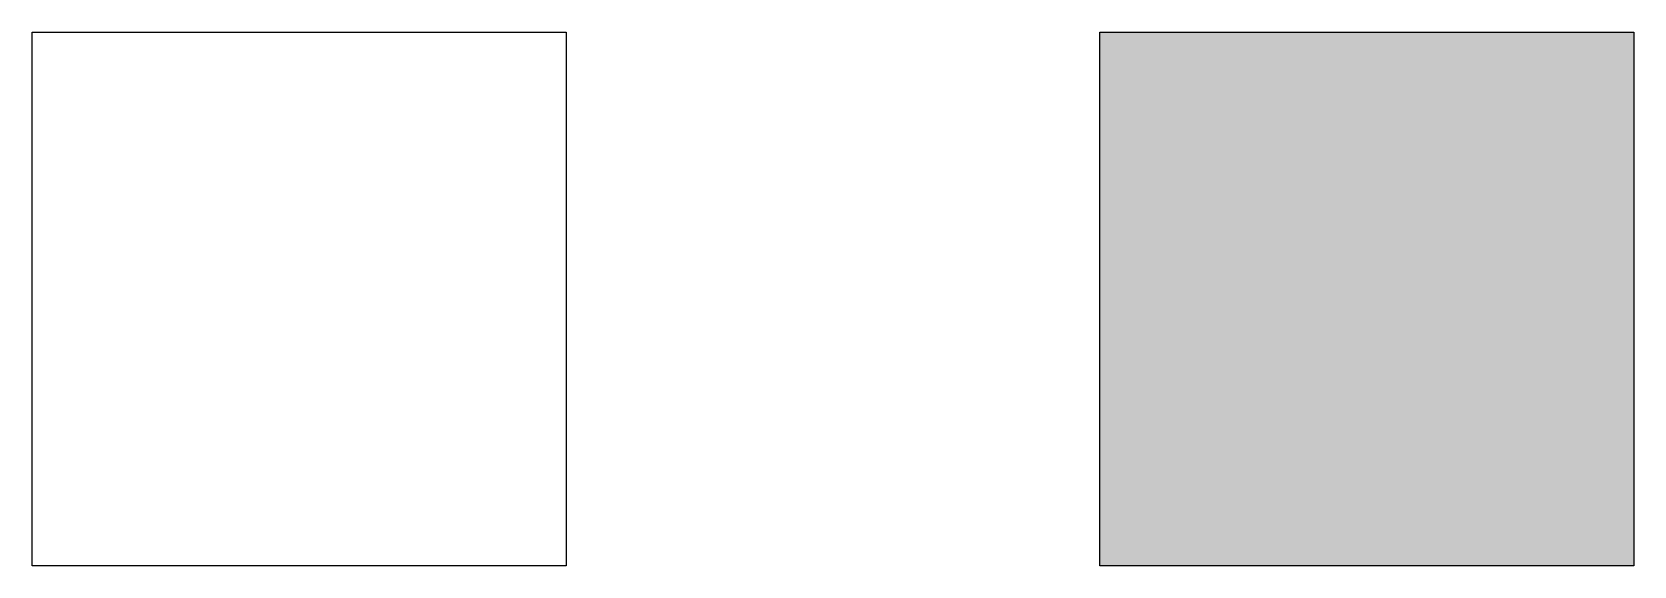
# Model space of a CAD drawing. Header units: millimetres. Extents: x 25495 to 48354, y 13294 to 24461.
# Drawn here: x 41354 to 44354, y 20577 to 21577 of the extents above; entities that cross this region are included whole.
import ezdxf

# ---------------------------------------------------------------- set-up
doc = ezdxf.new("R2010")
doc.units = ezdxf.units.MM
doc.header["$LTSCALE"] = 0.5

msp = doc.modelspace()

# ---------------------------------------------------------------- hatches: boundary and pattern name
h = msp.add_hatch()
h.set_pattern_fill('ST-SHADOW3U', color=256, pattern_type=2)
h.set_pattern_definition([(202.53416, (261.6, 268.29), (-10668, -4505.325), [1.215, -31348.282]), (202.53416, (-548.72, 950.91), (-10668, -4505.325), [1.215, -31348.282]), (202.53416, (-933.4, 814.39), (-10668, -4505.325), [1.215, -31348.282]), (202.53416, (178, 746.12), (-10668, -4505.325), [1.215, -31348.282]), (202.53416, (32.8, 882.65), (-10668, -4505.325), [1.215, -31348.282]), (202.53416, (313.2, 882.65), (-10668, -4505.325), [1.215, -31348.282]), (202.53416, (178, 814.39), (-10668, -4505.325), [1.215, -31348.282]), (202.53416, (-933.4, 882.65), (-10668, -4505.325), [1.215, -31348.282]), (202.53416, (178, 677.86), (-10668, -4505.325), [1.215, -31348.282]), (202.53416, (-1134.65, 541.34), (-10668, -4505.325), [1.215, -31348.282]), (202.53416, (-636.54, 609.6), (-10668, -4505.325), [1.215, -31348.282]), (202.53416, (-668.43, 1155.7), (-10668, -4505.325), [1.215, -31348.282]), (202.53416, (-1134.65, 473.07), (-10668, -4505.325), [1.215, -31348.282]), (202.53416, (-351.88, 814.39), (-10668, -4505.325), [1.215, -31348.282]), (202.53416, (-817.13, 677.86), (-10668, -4505.325), [1.215, -31348.282]), (202.53416, (-817.13, 609.6), (-10668, -4505.325), [1.215, -31348.282]), (202.53416, (-423.45, 609.6), (-10668, -4505.325), [1.215, -31348.282]), (202.53416, (-1034.44, 1087.4), (-10668, -4505.325), [1.215, -31348.282]), (202.53416, (-398.73, 1360.5), (-10668, -4505.325), [1.215, -31348.282]), (202.53416, (151, 1087.4), (-10668, -4505.325), [1.215, -31348.282]), (202.53416, (-491.73, 473.07), (-10668, -4505.325), [1.215, -31348.282]), (202.53416, (-27.8, 1497), (-10668, -4505.325), [1.215, -31348.282]), (202.53416, (-926.64, 1292.2), (-10668, -4505.325), [1.215, -31348.282]), (202.53416, (-226.6, 1497), (-10668, -4505.325), [1.215, -31348.282]), (202.53416, (-1019.09, 1497), (-10668, -4505.325), [1.215, -31348.282]), (202.53416, (32.8, 950.91), (-10668, -4505.325), [1.215, -31348.282]), (202.53416, (-138.6, 1224), (-10668, -4505.325), [1.215, -31348.282]), (202.53416, (54.3, 1292.2), (-10668, -4505.325), [1.215, -31348.282]), (202.53416, (54.3, 1360.5), (-10668, -4505.325), [1.215, -31348.282]), (202.53416, (213.6, 1292.2), (-10668, -4505.325), [1.215, -31348.282]), (202.53416, (-138.6, 1087.4), (-10668, -4505.325), [1.215, -31348.282]), (202.53416, (-1019.09, 1428.7), (-10668, -4505.325), [1.215, -31348.282]), (202.53416, (-1034.44, 1019.2), (-10668, -4505.325), [1.215, -31348.282]), (202.53416, (-548.72, 1019.2), (-10668, -4505.325), [1.215, -31348.282]), (202.53416, (261.6, 404.81), (-10668, -4505.325), [1.215, -31348.282]), (202.53416, (-706.37, 268.29), (-10668, -4505.325), [1.215, -31348.282]), (202.53416, (9.7, 200.03), (-10668, -4505.325), [1.215, -31348.282]), (202.53416, (-351.88, 336.55), (-10668, -4505.325), [1.215, -31348.282]), (202.53416, (-226.6, 131.76), (-10668, -4505.325), [1.215, -31348.282]), (202.53416, (-491.73, 404.81), (-10668, -4505.325), [1.215, -31348.282]), (202.53416, (-226.6, 63.5), (-10668, -4505.325), [1.215, -31348.282]), (202.53416, (-926.2, 131.76), (-10668, -4505.325), [1.215, -31348.282]), (202.53416, (-926.2, 200.03), (-10668, -4505.325), [1.215, -31348.282]), (202.53416, (-1134.65, 63.5), (-10668, -4505.325), [1.215, -31348.282]), (202.53416, (-506.5, 1224), (-10668, -4505.325), [1.215, -31348.282]), (202.53416, (-491.73, 336.55), (-10668, -4505.325), [1.215, -31348.282]), (202.53416, (-398.73, 1428.8), (-10668, -4505.325), [1.215, -31348.282]), (202.53416, (-423.45, 541.34), (-10668, -4505.325), [1.215, -31348.282]), (202.53416, (-351.88, 200.03), (-10668, -4505.325), [1.215, -31348.282]), (202.53416, (-926.64, 1224), (-10668, -4505.325), [1.215, -31348.282]), (202.53416, (-1021.61, 473.07), (-10668, -4505.325), [1.215, -31348.282]), (202.53416, (-138.4, 404.81), (-10668, -4505.325), [1.215, -31348.282]), (202.53416, (-926.64, 1155.7), (-10668, -4505.325), [1.215, -31348.282]), (202.53416, (-820.33, 131.76), (-10668, -4505.325), [1.215, -31348.282]), (247.538, (-1020.21, 1496.5), (-3048, -7508.875), [1.215, -43875.498]), (247.538, (-549.84, 1018.7), (-3048, -7508.875), [1.215, -43875.498]), (247.538, (-821.45, 131.3), (-3048, -7508.875), [1.215, -43875.498]), (247.538, (-139.7, 1223.5), (-3048, -7508.875), [1.215, -43875.498]), (247.538, (-29, 1496.5), (-3048, -7508.875), [1.215, -43875.498]), (247.538, (-1035.56, 1018.7), (-3048, -7508.875), [1.215, -43875.498]), (247.538, (-927.32, 131.3), (-3048, -7508.875), [1.215, -43875.498]), (247.538, (-227.72, 131.3), (-3048, -7508.875), [1.215, -43875.498]), (247.538, (149.9, 1087), (-3048, -7508.875), [1.215, -43875.498]), (247.538, (-1035.56, 1087), (-3048, -7508.875), [1.215, -43875.498]), (247.538, (-1022.73, 472.61), (-3048, -7508.875), [1.215, -43875.498]), (247.538, (-492.86, 472.61), (-3048, -7508.875), [1.215, -43875.498]), (247.538, (-139.7, 1087), (-3048, -7508.875), [1.215, -43875.498]), (247.538, (-353, 336.09), (-3048, -7508.875), [1.215, -43875.498]), (247.538, (-227.72, 1496.5), (-3048, -7508.875), [1.215, -43875.498]), (247.538, (31.7, 950.45), (-3048, -7508.875), [1.215, -43875.498]), (247.538, (-227.72, 63.035), (-3048, -7508.875), [1.215, -43875.498]), (247.538, (-353, 813.92), (-3048, -7508.875), [1.215, -43875.498]), (247.538, (-424.57, 609.14), (-3048, -7508.875), [1.215, -43875.498]), (247.538, (-424.57, 540.87), (-3048, -7508.875), [1.215, -43875.498]), (247.538, (176.9, 677.4), (-3048, -7508.875), [1.215, -43875.498]), (247.538, (-818.25, 677.4), (-3048, -7508.875), [1.215, -43875.498]), (247.538, (-492.86, 404.35), (-3048, -7508.875), [1.215, -43875.498]), (247.538, (-1135.77, 472.61), (-3048, -7508.875), [1.215, -43875.498]), (247.538, (260.5, 404.35), (-3048, -7508.875), [1.215, -43875.498]), (247.538, (-353, 199.56), (-3048, -7508.875), [1.215, -43875.498]), (247.538, (-637.67, 609.14), (-3048, -7508.875), [1.215, -43875.498]), (247.538, (-1135.77, 540.87), (-3048, -7508.875), [1.215, -43875.498]), (247.538, (-139.6, 404.35), (-3048, -7508.875), [1.215, -43875.498]), (247.538, (-707.49, 267.82), (-3048, -7508.875), [1.215, -43875.498]), (247.538, (-927.32, 199.56), (-3048, -7508.875), [1.215, -43875.498]), (247.538, (31.7, 882.19), (-3048, -7508.875), [1.215, -43875.498]), (247.538, (-934.53, 882.19), (-3048, -7508.875), [1.215, -43875.498]), (247.538, (212.4, 1291.8), (-3048, -7508.875), [1.215, -43875.498]), (247.538, (-1135.77, 63.035), (-3048, -7508.875), [1.215, -43875.498]), (247.538, (312, 882.19), (-3048, -7508.875), [1.215, -43875.498]), (247.538, (176.9, 745.66), (-3048, -7508.875), [1.215, -43875.498]), (247.538, (8.6, 199.56), (-3048, -7508.875), [1.215, -43875.498]), (247.538, (-934.53, 813.92), (-3048, -7508.875), [1.215, -43875.498]), (247.538, (176.9, 813.92), (-3048, -7508.875), [1.215, -43875.498]), (247.538, (-492.86, 336.09), (-3048, -7508.875), [1.215, -43875.498]), (247.538, (-549.84, 950.45), (-3048, -7508.875), [1.215, -43875.498]), (247.538, (-399.85, 1360), (-3048, -7508.875), [1.215, -43875.498]), (247.538, (-399.85, 1428.3), (-3048, -7508.875), [1.215, -43875.498]), (247.538, (53.2, 1360), (-3048, -7508.875), [1.215, -43875.498]), (247.538, (-927.77, 1223.5), (-3048, -7508.875), [1.215, -43875.498]), (247.538, (-669.55, 1155.2), (-3048, -7508.875), [1.215, -43875.498]), (247.538, (-1020.21, 1428.3), (-3048, -7508.875), [1.215, -43875.498]), (247.538, (-927.77, 1155.2), (-3048, -7508.875), [1.215, -43875.498]), (247.538, (53.2, 1291.8), (-3048, -7508.875), [1.215, -43875.498]), (247.538, (-927.77, 1291.8), (-3048, -7508.875), [1.215, -43875.498]), (247.538, (260.5, 267.82), (-3048, -7508.875), [1.215, -43875.498]), (247.538, (-818.25, 609.14), (-3048, -7508.875), [1.215, -43875.498]), (247.538, (-507.62, 1223.5), (-3048, -7508.875), [1.215, -43875.498]), (292.462, (-1020.67, 1303.3), (13716, -33039.05), [1.215, -43875.498]), (292.462, (-493.32, 347.66), (13716, -33039.05), [1.215, -43875.498]), (292.462, (-934.99, 688.97), (13716, -33039.05), [1.215, -43875.498]), (292.462, (260, 211.14), (13716, -33039.05), [1.215, -43875.498]), (292.462, (-140.1, 1030.3), (13716, -33039.05), [1.215, -43875.498]), (292.462, (-400.32, 1371.6), (13716, -33039.05), [1.215, -43875.498]), (292.462, (31.2, 893.76), (13716, -33039.05), [1.215, -43875.498]), (292.462, (176.4, 688.97), (13716, -33039.05), [1.215, -43875.498]), (292.462, (-353.47, 211.14), (13716, -33039.05), [1.215, -43875.498]), (292.462, (-550.3, 825.5), (13716, -33039.05), [1.215, -43875.498]), (292.462, (149.4, 962.02), (13716, -33039.05), [1.215, -43875.498]), (292.462, (-425.04, 415.92), (13716, -33039.05), [1.215, -43875.498]), (292.462, (311.6, 757.24), (13716, -33039.05), [1.215, -43875.498]), (292.462, (-140.1, 1098.5), (13716, -33039.05), [1.215, -43875.498]), (292.462, (31.2, 825.5), (13716, -33039.05), [1.215, -43875.498]), (292.462, (52.7, 1303.3), (13716, -33039.05), [1.215, -43875.498]), (292.462, (-508.09, 1166.8), (13716, -33039.05), [1.215, -43875.498]), (292.462, (212, 1098.5), (13716, -33039.05), [1.215, -43875.498]), (292.462, (-493.32, 279.4), (13716, -33039.05), [1.215, -43875.498]), (292.462, (-927.78, 142.88), (13716, -33039.05), [1.215, -43875.498]), (292.462, (52.7, 1235.1), (13716, -33039.05), [1.215, -43875.498]), (292.462, (176.4, 757.24), (13716, -33039.05), [1.215, -43875.498]), (292.462, (-550.3, 962.02), (13716, -33039.05), [1.215, -43875.498]), (292.462, (-927.78, 74.61), (13716, -33039.05), [1.215, -43875.498]), (292.462, (-928.23, 1098.5), (13716, -33039.05), [1.215, -43875.498]), (292.462, (-707.95, 142.88), (13716, -33039.05), [1.215, -43875.498]), (292.462, (-1036.03, 893.76), (13716, -33039.05), [1.215, -43875.498]), (292.462, (-1136.24, 6.35), (13716, -33039.05), [1.215, -43875.498]), (292.462, (-934.99, 825.5), (13716, -33039.05), [1.215, -43875.498]), (292.462, (8.1, 74.61), (13716, -33039.05), [1.215, -43875.498]), (292.462, (-228.19, 6.35), (13716, -33039.05), [1.215, -43875.498]), (292.462, (-818.72, 620.71), (13716, -33039.05), [1.215, -43875.498]), (292.462, (260, 279.4), (13716, -33039.05), [1.215, -43875.498]), (292.462, (-928.23, 1166.8), (13716, -33039.05), [1.215, -43875.498]), (292.462, (-228.19, 74.61), (13716, -33039.05), [1.215, -43875.498]), (292.462, (-928.23, 1235.1), (13716, -33039.05), [1.215, -43875.498]), (292.462, (-1036.03, 1030.3), (13716, -33039.05), [1.215, -43875.498]), (292.462, (-1023.19, 279.4), (13716, -33039.05), [1.215, -43875.498]), (292.462, (-1020.67, 1439.9), (13716, -33039.05), [1.215, -43875.498]), (292.462, (-1136.24, 415.92), (13716, -33039.05), [1.215, -43875.498]), (292.462, (-353.47, 620.71), (13716, -33039.05), [1.215, -43875.498]), (292.462, (-228.19, 1439.9), (13716, -33039.05), [1.215, -43875.498]), (292.462, (-425.04, 552.45), (13716, -33039.05), [1.215, -43875.498]), (292.462, (-821.91, 1439.9), (13716, -33039.05), [1.215, -43875.498]), (292.462, (-29.4, 1371.6), (13716, -33039.05), [1.215, -43875.498]), (292.462, (-493.32, 415.92), (13716, -33039.05), [1.215, -43875.498]), (292.462, (-818.72, 552.45), (13716, -33039.05), [1.215, -43875.498]), (292.462, (-638.13, 484.19), (13716, -33039.05), [1.215, -43875.498]), (292.462, (-140, 347.66), (13716, -33039.05), [1.215, -43875.498]), (292.462, (-1136.24, 484.19), (13716, -33039.05), [1.215, -43875.498]), (292.462, (-400.32, 1235.1), (13716, -33039.05), [1.215, -43875.498]), (292.462, (176.4, 552.45), (13716, -33039.05), [1.215, -43875.498]), (292.462, (-353.47, 142.88), (13716, -33039.05), [1.215, -43875.498]), (292.462, (-670.02, 1030.3), (13716, -33039.05), [1.215, -43875.498]), (337.46584, (-1135.77, 483.06), (18288, -7508.875), [1.215, -31348.282]), (337.46584, (53.2, 1302.2), (18288, -7508.875), [1.215, -31348.282]), (337.46584, (212.4, 1097.4), (18288, -7508.875), [1.215, -31348.282]), (337.46584, (-424.57, 551.33), (18288, -7508.875), [1.215, -31348.282]), (337.46584, (-637.67, 483.06), (18288, -7508.875), [1.215, -31348.282]), (337.46584, (-818.25, 551.33), (18288, -7508.875), [1.215, -31348.282]), (337.46584, (53.2, 1234), (18288, -7508.875), [1.215, -31348.282]), (337.46584, (31.7, 824.38), (18288, -7508.875), [1.215, -31348.282]), (337.46584, (312, 756.11), (18288, -7508.875), [1.215, -31348.282]), (337.46584, (-1135.77, 414.8), (18288, -7508.875), [1.215, -31348.282]), (337.46584, (-492.86, 278.28), (18288, -7508.875), [1.215, -31348.282]), (337.46584, (-669.55, 1029.2), (18288, -7508.875), [1.215, -31348.282]), (337.46584, (-424.57, 414.8), (18288, -7508.875), [1.215, -31348.282]), (337.46584, (-549.84, 824.38), (18288, -7508.875), [1.215, -31348.282]), (337.46584, (-492.86, 346.54), (18288, -7508.875), [1.215, -31348.282]), (337.46584, (176.9, 687.85), (18288, -7508.875), [1.215, -31348.282]), (337.46584, (-139.6, 346.54), (18288, -7508.875), [1.215, -31348.282]), (337.46584, (260.5, 210.01), (18288, -7508.875), [1.215, -31348.282]), (337.46584, (176.9, 551.33), (18288, -7508.875), [1.215, -31348.282]), (337.46584, (-934.53, 687.85), (18288, -7508.875), [1.215, -31348.282]), (337.46584, (-818.25, 619.59), (18288, -7508.875), [1.215, -31348.282]), (337.46584, (8.6, 73.49), (18288, -7508.875), [1.215, -31348.282]), (337.46584, (-927.77, 1097.4), (18288, -7508.875), [1.215, -31348.282]), (337.46584, (-934.53, 824.38), (18288, -7508.875), [1.215, -31348.282]), (337.46584, (-353, 619.59), (18288, -7508.875), [1.215, -31348.282]), (337.46584, (-821.45, 1438.7), (18288, -7508.875), [1.215, -31348.282]), (337.46584, (260.5, 278.28), (18288, -7508.875), [1.215, -31348.282]), (337.46584, (-353, 141.75), (18288, -7508.875), [1.215, -31348.282]), (337.46584, (-707.49, 141.75), (18288, -7508.875), [1.215, -31348.282]), (337.46584, (176.9, 756.11), (18288, -7508.875), [1.215, -31348.282]), (337.46584, (31.7, 892.64), (18288, -7508.875), [1.215, -31348.282]), (337.46584, (-492.86, 414.8), (18288, -7508.875), [1.215, -31348.282]), (337.46584, (-1020.21, 1302.2), (18288, -7508.875), [1.215, -31348.282]), (337.46584, (-927.77, 1234), (18288, -7508.875), [1.215, -31348.282]), (337.46584, (-399.85, 1234), (18288, -7508.875), [1.215, -31348.282]), (337.46584, (-227.72, 5.23), (18288, -7508.875), [1.215, -31348.282]), (337.46584, (-1020.21, 1438.7), (18288, -7508.875), [1.215, -31348.282]), (337.46584, (-549.84, 960.9), (18288, -7508.875), [1.215, -31348.282]), (337.46584, (-927.32, 73.49), (18288, -7508.875), [1.215, -31348.282]), (337.46584, (-139.7, 1029.2), (18288, -7508.875), [1.215, -31348.282]), (337.46584, (-1035.56, 1029.2), (18288, -7508.875), [1.215, -31348.282]), (337.46584, (-353, 210.01), (18288, -7508.875), [1.215, -31348.282]), (337.46584, (-227.72, 1438.7), (18288, -7508.875), [1.215, -31348.282]), (337.46584, (-1022.73, 278.28), (18288, -7508.875), [1.215, -31348.282]), (337.46584, (-227.72, 73.49), (18288, -7508.875), [1.215, -31348.282]), (337.46584, (-507.62, 1165.7), (18288, -7508.875), [1.215, -31348.282]), (337.46584, (-29, 1370.5), (18288, -7508.875), [1.215, -31348.282]), (337.46584, (-139.7, 1097.4), (18288, -7508.875), [1.215, -31348.282]), (337.46584, (149.9, 960.9), (18288, -7508.875), [1.215, -31348.282]), (337.46584, (-927.32, 141.75), (18288, -7508.875), [1.215, -31348.282]), (337.46584, (-1135.77, 5.23), (18288, -7508.875), [1.215, -31348.282]), (337.46584, (-399.85, 1370.5), (18288, -7508.875), [1.215, -31348.282]), (337.46584, (-927.77, 1165.7), (18288, -7508.875), [1.215, -31348.282]), (337.46584, (-1035.56, 892.64), (18288, -7508.875), [1.215, -31348.282]), (0, (-1141, 0), (0, 1501.775), [0, -1524]), (0, (383, 0), (0, 1501.775), [0, -1524]), (0, (383, 1501.8), (0, 1501.775), [0, -1524]), (0, (-1141, 1501.8), (0, 1501.775), [0, -1524]), (22.53416, (-519.2, 1165.2), (10668, 4505.325), [1.215, -31348.282]), (22.53416, (-829.83, 550.86), (10668, 4505.325), [1.215, -31348.282]), (22.53416, (-3, 141.29), (10668, 4505.325), [1.215, -31348.282]), (22.53416, (-681.13, 1028.7), (10668, 4505.325), [1.215, -31348.282]), (22.53416, (-364.58, 687.39), (10668, 4505.325), [1.215, -31348.282]), (22.53416, (376.6, 4.76), (10668, 4505.325), [1.215, -31348.282]), (22.53416, (-436.15, 414.34), (10668, 4505.325), [1.215, -31348.282]), (22.53416, (-719.07, 209.55), (10668, 4505.325), [1.215, -31348.282]), (22.53416, (-1031.79, 1370), (10668, 4505.325), [1.215, -31348.282]), (22.53416, (-649.24, 482.6), (10668, 4505.325), [1.215, -31348.282]), (22.53416, (41.6, 1233.5), (10668, 4505.325), [1.215, -31348.282]), (22.53416, (165.3, 619.13), (10668, 4505.325), [1.215, -31348.282]), (22.53416, (-411.43, 1233.5), (10668, 4505.325), [1.215, -31348.282]), (22.53416, (-436.15, 482.6), (10668, 4505.325), [1.215, -31348.282]), (22.53416, (-151.26, 1028.7), (10668, 4505.325), [1.215, -31348.282]), (22.53416, (165.3, 550.86), (10668, 4505.325), [1.215, -31348.282]), (22.53416, (-1034.31, 414.34), (10668, 4505.325), [1.215, -31348.282]), (22.53416, (-3, 73.025), (10668, 4505.325), [1.215, -31348.282]), (22.53416, (-364.58, 619.12), (10668, 4505.325), [1.215, -31348.282]), (22.53416, (-40.5, 1438.3), (10668, 4505.325), [1.215, -31348.282]), (22.53416, (-1034.31, 277.81), (10668, 4505.325), [1.215, -31348.282]), (22.53416, (-504.43, 277.81), (10668, 4505.325), [1.215, -31348.282]), (22.53416, (-649.24, 550.86), (10668, 4505.325), [1.215, -31348.282]), (22.53416, (-239.3, 1438.3), (10668, 4505.325), [1.215, -31348.282]), (22.53416, (-833.02, 1438.3), (10668, 4505.325), [1.215, -31348.282]), (22.53416, (200.9, 1233.5), (10668, 4505.325), [1.215, -31348.282]), (22.53416, (-561.42, 823.91), (10668, 4505.325), [1.215, -31348.282]), (22.53416, (-364.58, 141.29), (10668, 4505.325), [1.215, -31348.282]), (22.53416, (-151.26, 1165.2), (10668, 4505.325), [1.215, -31348.282]), (22.53416, (-151.14, 346.08), (10668, 4505.325), [1.215, -31348.282]), (22.53416, (-833.02, 4.76), (10668, 4505.325), [1.215, -31348.282]), (22.53416, (-938.9, 73.025), (10668, 4505.325), [1.215, -31348.282]), (22.53416, (-946.1, 755.65), (10668, 4505.325), [1.215, -31348.282]), (22.53416, (138.3, 1028.7), (10668, 4505.325), [1.215, -31348.282]), (22.53416, (-364.58, 277.81), (10668, 4505.325), [1.215, -31348.282]), (22.53416, (-561.42, 892.17), (10668, 4505.325), [1.215, -31348.282]), (22.53416, (-939.34, 1097), (10668, 4505.325), [1.215, -31348.282]), (22.53416, (200.9, 1097), (10668, 4505.325), [1.215, -31348.282]), (22.53416, (-719.07, 141.29), (10668, 4505.325), [1.215, -31348.282]), (22.53416, (300.4, 823.91), (10668, 4505.325), [1.215, -31348.282]), (22.53416, (-40.5, 1370), (10668, 4505.325), [1.215, -31348.282]), (22.53416, (-1031.79, 1301.8), (10668, 4505.325), [1.215, -31348.282]), (22.53416, (138.3, 960.44), (10668, 4505.325), [1.215, -31348.282]), (22.53416, (-1047.14, 892.17), (10668, 4505.325), [1.215, -31348.282]), (22.53416, (248.9, 209.55), (10668, 4505.325), [1.215, -31348.282]), (22.53416, (20.1, 823.91), (10668, 4505.325), [1.215, -31348.282]), (22.53416, (-1047.14, 960.44), (10668, 4505.325), [1.215, -31348.282]), (22.53416, (248.9, 346.08), (10668, 4505.325), [1.215, -31348.282]), (22.53416, (-411.43, 1301.7), (10668, 4505.325), [1.215, -31348.282]), (22.53416, (-946.1, 687.39), (10668, 4505.325), [1.215, -31348.282]), (22.53416, (-681.13, 1097), (10668, 4505.325), [1.215, -31348.282]), (22.53416, (376.7, 414.34), (10668, 4505.325), [1.215, -31348.282]), (22.53416, (-833.02, 73.025), (10668, 4505.325), [1.215, -31348.282]), (22.53416, (300.5, 755.65), (10668, 4505.325), [1.215, -31348.282]), (67.538, (250, 346.54), (3048, 7508.875), [1.215, -43875.498]), (67.538, (-150.02, 346.54), (3048, 7508.875), [1.215, -43875.498]), (67.538, (-648.12, 483.06), (3048, 7508.875), [1.215, -43875.498]), (67.538, (-150.14, 1165.7), (3048, 7508.875), [1.215, -43875.498]), (67.538, (-1.9, 73.49), (3048, 7508.875), [1.215, -43875.498]), (67.538, (-363.46, 278.28), (3048, 7508.875), [1.215, -43875.498]), (67.538, (-1033.18, 278.28), (3048, 7508.875), [1.215, -43875.498]), (67.538, (-717.94, 141.75), (3048, 7508.875), [1.215, -43875.498]), (67.538, (-680.01, 1097.4), (3048, 7508.875), [1.215, -43875.498]), (67.538, (-518.08, 1165.7), (3048, 7508.875), [1.215, -43875.498]), (67.538, (-1.9, 141.75), (3048, 7508.875), [1.215, -43875.498]), (67.538, (-1033.18, 414.8), (3048, 7508.875), [1.215, -43875.498]), (67.538, (377.8, 5.23), (3048, 7508.875), [1.215, -43875.498]), (67.538, (-503.31, 278.28), (3048, 7508.875), [1.215, -43875.498]), (67.538, (377.8, 414.8), (3048, 7508.875), [1.215, -43875.498]), (67.538, (-150.14, 1029.2), (3048, 7508.875), [1.215, -43875.498]), (67.538, (250, 210.01), (3048, 7508.875), [1.215, -43875.498]), (67.538, (-831.9, 73.49), (3048, 7508.875), [1.215, -43875.498]), (67.538, (-39.4, 1370.5), (3048, 7508.875), [1.215, -43875.498]), (67.538, (-363.46, 141.75), (3048, 7508.875), [1.215, -43875.498]), (67.538, (-831.9, 5.23), (3048, 7508.875), [1.215, -43875.498]), (67.538, (-363.46, 687.85), (3048, 7508.875), [1.215, -43875.498]), (67.538, (-717.94, 210.01), (3048, 7508.875), [1.215, -43875.498]), (67.538, (202, 1097.4), (3048, 7508.875), [1.215, -43875.498]), (67.538, (-944.98, 687.85), (3048, 7508.875), [1.215, -43875.498]), (67.538, (-831.9, 1438.7), (3048, 7508.875), [1.215, -43875.498]), (67.538, (-410.31, 1302.2), (3048, 7508.875), [1.215, -43875.498]), (67.538, (-1030.66, 1370.5), (3048, 7508.875), [1.215, -43875.498]), (67.538, (-828.71, 551.33), (3048, 7508.875), [1.215, -43875.498]), (67.538, (-435.03, 414.8), (3048, 7508.875), [1.215, -43875.498]), (67.538, (-560.29, 892.64), (3048, 7508.875), [1.215, -43875.498]), (67.538, (42.7, 1234), (3048, 7508.875), [1.215, -43875.498]), (67.538, (301.6, 756.11), (3048, 7508.875), [1.215, -43875.498]), (67.538, (-937.77, 73.49), (3048, 7508.875), [1.215, -43875.498]), (67.538, (-560.29, 824.38), (3048, 7508.875), [1.215, -43875.498]), (67.538, (-944.98, 756.11), (3048, 7508.875), [1.215, -43875.498]), (67.538, (-39.4, 1438.7), (3048, 7508.875), [1.215, -43875.498]), (67.538, (21.2, 824.38), (3048, 7508.875), [1.215, -43875.498]), (67.538, (-938.22, 1097.4), (3048, 7508.875), [1.215, -43875.498]), (67.538, (-680.01, 1029.2), (3048, 7508.875), [1.215, -43875.498]), (67.538, (-1030.66, 1302.2), (3048, 7508.875), [1.215, -43875.498]), (67.538, (301.6, 824.38), (3048, 7508.875), [1.215, -43875.498]), (67.538, (166.4, 619.59), (3048, 7508.875), [1.215, -43875.498]), (67.538, (-410.31, 1234), (3048, 7508.875), [1.215, -43875.498]), (67.538, (139.4, 960.9), (3048, 7508.875), [1.215, -43875.498]), (67.538, (139.4, 1029.2), (3048, 7508.875), [1.215, -43875.498]), (67.538, (-1046.02, 960.9), (3048, 7508.875), [1.215, -43875.498]), (67.538, (-435.03, 483.06), (3048, 7508.875), [1.215, -43875.498]), (67.538, (-1046.02, 892.64), (3048, 7508.875), [1.215, -43875.498]), (67.538, (166.4, 551.33), (3048, 7508.875), [1.215, -43875.498]), (67.538, (202, 1234), (3048, 7508.875), [1.215, -43875.498]), (67.538, (-238.18, 1438.7), (3048, 7508.875), [1.215, -43875.498]), (67.538, (-648.12, 551.33), (3048, 7508.875), [1.215, -43875.498]), (67.538, (-363.46, 619.59), (3048, 7508.875), [1.215, -43875.498]), (112.462, (-717.48, 198.44), (-13716, 33039.05), [1.215, -43875.498]), (112.462, (-679.54, 1085.9), (-13716, 33039.05), [1.215, -43875.498]), (112.462, (-1045.554, 1085.8), (-13716, 33039.05), [1.215, -43875.498]), (112.462, (-831.44, 130.17), (-13716, 33039.05), [1.215, -43875.498]), (112.462, (-1030.2, 1358.9), (-13716, 33039.05), [1.215, -43875.498]), (112.462, (-944.52, 881.06), (-13716, 33039.05), [1.215, -43875.498]), (112.462, (-409.84, 1427.2), (-13716, 33039.05), [1.215, -43875.498]), (112.462, (202.4, 1290.6), (-13716, 33039.05), [1.215, -43875.498]), (112.462, (-1045.554, 949.32), (-13716, 33039.05), [1.215, -43875.498]), (112.462, (-559.83, 1017.6), (-13716, 33039.05), [1.215, -43875.498]), (112.462, (-362.99, 266.7), (-13716, 33039.05), [1.215, -43875.498]), (112.462, (-559.83, 881.06), (-13716, 33039.05), [1.215, -43875.498]), (112.462, (-831.44, 61.913), (-13716, 33039.05), [1.215, -43875.498]), (112.462, (250.5, 334.96), (-13716, 33039.05), [1.215, -43875.498]), (112.462, (-362.99, 334.96), (-13716, 33039.05), [1.215, -43875.498]), (112.462, (-434.56, 471.49), (-13716, 33039.05), [1.215, -43875.498]), (112.462, (202.4, 1222.4), (-13716, 33039.05), [1.215, -43875.498]), (112.462, (139.9, 1017.6), (-13716, 33039.05), [1.215, -43875.498]), (112.462, (-39, 1427.2), (-13716, 33039.05), [1.215, -43875.498]), (112.462, (-149.67, 1222.4), (-13716, 33039.05), [1.215, -43875.498]), (112.462, (302, 881.06), (-13716, 33039.05), [1.215, -43875.498]), (112.462, (-937.76, 1290.6), (-13716, 33039.05), [1.215, -43875.498]), (112.462, (378.2, 61.913), (-13716, 33039.05), [1.215, -43875.498]), (112.462, (139.9, 1085.8), (-13716, 33039.05), [1.215, -43875.498]), (112.462, (-1032.72, 403.22), (-13716, 33039.05), [1.215, -43875.498]), (112.462, (-831.44, 1495.4), (-13716, 33039.05), [1.215, -43875.498]), (112.462, (-1030.2, 1495.4), (-13716, 33039.05), [1.215, -43875.498]), (112.462, (-362.99, 676.27), (-13716, 33039.05), [1.215, -43875.498]), (112.462, (-717.48, 266.7), (-13716, 33039.05), [1.215, -43875.498]), (112.462, (-1.4, 198.44), (-13716, 33039.05), [1.215, -43875.498]), (112.462, (-362.99, 812.8), (-13716, 33039.05), [1.215, -43875.498]), (112.462, (-828.24, 676.27), (-13716, 33039.05), [1.215, -43875.498]), (112.462, (-502.85, 471.49), (-13716, 33039.05), [1.215, -43875.498]), (112.462, (-409.84, 1290.6), (-13716, 33039.05), [1.215, -43875.498]), (112.462, (-647.66, 539.75), (-13716, 33039.05), [1.215, -43875.498]), (112.462, (-434.56, 608.01), (-13716, 33039.05), [1.215, -43875.498]), (112.462, (166.9, 608.01), (-13716, 33039.05), [1.215, -43875.498]), (112.462, (-647.66, 608.01), (-13716, 33039.05), [1.215, -43875.498]), (112.462, (-237.71, 130.18), (-13716, 33039.05), [1.215, -43875.498]), (112.462, (-1032.72, 471.49), (-13716, 33039.05), [1.215, -43875.498]), (112.462, (166.9, 812.8), (-13716, 33039.05), [1.215, -43875.498]), (112.462, (-149.67, 1154.1), (-13716, 33039.05), [1.215, -43875.498]), (112.462, (378.2, 539.75), (-13716, 33039.05), [1.215, -43875.498]), (112.462, (-1.4, 130.18), (-13716, 33039.05), [1.215, -43875.498]), (112.462, (-679.54, 1154.1), (-13716, 33039.05), [1.215, -43875.498]), (112.462, (-39, 1495.4), (-13716, 33039.05), [1.215, -43875.498]), (112.462, (-517.61, 1222.4), (-13716, 33039.05), [1.215, -43875.498]), (112.462, (-149.55, 403.22), (-13716, 33039.05), [1.215, -43875.498]), (112.462, (-937.31, 198.44), (-13716, 33039.05), [1.215, -43875.498]), (112.462, (302, 812.8), (-13716, 33039.05), [1.215, -43875.498]), (112.462, (43.2, 1358.9), (-13716, 33039.05), [1.215, -43875.498]), (112.462, (250.5, 403.22), (-13716, 33039.05), [1.215, -43875.498]), (112.462, (-944.52, 744.54), (-13716, 33039.05), [1.215, -43875.498]), (112.462, (21.7, 949.32), (-13716, 33039.05), [1.215, -43875.498]), (157.46584, (-1046.02, 1087), (-18288, 7508.875), [1.215, -31348.282]), (157.46584, (250, 336.09), (-18288, 7508.875), [1.215, -31348.282]), (157.46584, (-1030.66, 1496.5), (-18288, 7508.875), [1.215, -31348.282]), (157.46584, (-1.9, 131.3), (-18288, 7508.875), [1.215, -31348.282]), (157.46584, (-410.31, 1291.8), (-18288, 7508.875), [1.215, -31348.282]), (157.46584, (42.7, 1360), (-18288, 7508.875), [1.215, -31348.282]), (157.46584, (-435.03, 472.61), (-18288, 7508.875), [1.215, -31348.282]), (157.46584, (-238.18, 131.3), (-18288, 7508.875), [1.215, -31348.282]), (157.46584, (-410.31, 1428.3), (-18288, 7508.875), [1.215, -31348.282]), (157.46584, (-831.9, 1496.5), (-18288, 7508.875), [1.215, -31348.282]), (157.46584, (-39.4, 1496.5), (-18288, 7508.875), [1.215, -31348.282]), (157.46584, (377.8, 63.035), (-18288, 7508.875), [1.215, -31348.282]), (157.46584, (-680.01, 1087), (-18288, 7508.875), [1.215, -31348.282]), (157.46584, (-518.08, 1223.5), (-18288, 7508.875), [1.215, -31348.282]), (157.46584, (-503.31, 472.61), (-18288, 7508.875), [1.215, -31348.282]), (157.46584, (-363.46, 813.92), (-18288, 7508.875), [1.215, -31348.282]), (157.46584, (250, 404.35), (-18288, 7508.875), [1.215, -31348.282]), (157.46584, (-828.71, 677.4), (-18288, 7508.875), [1.215, -31348.282]), (157.46584, (-1.9, 199.56), (-18288, 7508.875), [1.215, -31348.282]), (157.46584, (-944.98, 745.66), (-18288, 7508.875), [1.215, -31348.282]), (157.46584, (377.8, 540.87), (-18288, 7508.875), [1.215, -31348.282]), (157.46584, (21.2, 950.45), (-18288, 7508.875), [1.215, -31348.282]), (157.46584, (-937.77, 199.56), (-18288, 7508.875), [1.215, -31348.282]), (157.46584, (-680.01, 1155.2), (-18288, 7508.875), [1.215, -31348.282]), (157.46584, (-717.94, 267.82), (-18288, 7508.875), [1.215, -31348.282]), (157.46584, (166.4, 609.14), (-18288, 7508.875), [1.215, -31348.282]), (157.46584, (-648.12, 609.14), (-18288, 7508.875), [1.215, -31348.282]), (157.46584, (-435.03, 609.14), (-18288, 7508.875), [1.215, -31348.282]), (157.46584, (-648.12, 540.87), (-18288, 7508.875), [1.215, -31348.282]), (157.46584, (-1033.18, 472.61), (-18288, 7508.875), [1.215, -31348.282]), (157.46584, (-1033.18, 404.35), (-18288, 7508.875), [1.215, -31348.282]), (157.46584, (-363.46, 677.4), (-18288, 7508.875), [1.215, -31348.282]), (157.46584, (166.4, 813.92), (-18288, 7508.875), [1.215, -31348.282]), (157.46584, (-150.14, 1155.2), (-18288, 7508.875), [1.215, -31348.282]), (157.46584, (301.6, 813.92), (-18288, 7508.875), [1.215, -31348.282]), (157.46584, (-560.29, 1018.7), (-18288, 7508.875), [1.215, -31348.282]), (157.46584, (-831.9, 63.035), (-18288, 7508.875), [1.215, -31348.282]), (157.46584, (202, 1291.8), (-18288, 7508.875), [1.215, -31348.282]), (157.46584, (-717.94, 199.56), (-18288, 7508.875), [1.215, -31348.282]), (157.46584, (139.4, 1018.7), (-18288, 7508.875), [1.215, -31348.282]), (157.46584, (-39.4, 1428.3), (-18288, 7508.875), [1.215, -31348.282]), (157.46584, (139.4, 1087), (-18288, 7508.875), [1.215, -31348.282]), (157.46584, (-1046.02, 950.45), (-18288, 7508.875), [1.215, -31348.282]), (157.46584, (-831.9, 131.3), (-18288, 7508.875), [1.215, -31348.282]), (157.46584, (202, 1223.5), (-18288, 7508.875), [1.215, -31348.282]), (157.46584, (-1030.66, 1360), (-18288, 7508.875), [1.215, -31348.282]), (157.46584, (-150.02, 404.35), (-18288, 7508.875), [1.215, -31348.282]), (157.46584, (-363.46, 267.82), (-18288, 7508.875), [1.215, -31348.282]), (157.46584, (-944.98, 882.19), (-18288, 7508.875), [1.215, -31348.282]), (157.46584, (-560.29, 882.19), (-18288, 7508.875), [1.215, -31348.282]), (157.46584, (-363.46, 336.09), (-18288, 7508.875), [1.215, -31348.282]), (157.46584, (-938.22, 1291.8), (-18288, 7508.875), [1.215, -31348.282]), (157.46584, (301.6, 882.19), (-18288, 7508.875), [1.215, -31348.282]), (157.46584, (-150.14, 1223.5), (-18288, 7508.875), [1.215, -31348.282]), (270, (-493.3, 403.2), (1524, 9e-14), [55.56, -1446.213]), (270, (-353.5, 198.4), (1524, 9e-14), [55.56, -1446.213]), (270, (-1020.7, 1495.4), (1524, 9e-14), [55.563, -1446.21]), (270, (-140, 403.2), (1524, 9e-14), [55.56, -1446.213]), (270, (-928.2, 1290.6), (1524, 9e-14), [55.563, -1446.21]), (270, (-927.8, 198.4), (1524, 9e-14), [55.563, -1446.21]), (270, (260, 266.7), (1524, 9e-14), [55.563, -1446.21]), (270, (-493.3, 335), (1524, 9e-14), [55.563, -1446.21]), (270, (52.7, 1290.6), (1524, 9e-14), [55.563, -1446.21]), (270, (52.7, 1358.9), (1524, 9e-14), [55.563, -1446.21]), (270, (-228.2, 1495.4), (1524, 9e-14), [55.563, -1446.21]), (270, (-818.7, 676.3), (1524, 9e-14), [55.563, -1446.21]), (270, (-550.3, 1017.6), (1524, 9e-14), [55.563, -1446.21]), (270, (-821.9, 1501.8), (1524, 9e-14), [61.913, -1439.86]), (270, (176.4, 744.5), (1524, 9e-14), [55.563, -1446.21]), (270, (-935, 881), (1524, 9e-14), [55.56, -1446.213]), (270, (31.2, 881), (1524, 9e-14), [55.56, -1446.213]), (270, (176.4, 812.8), (1524, 9e-14), [55.563, -1446.21]), (270, (-493.3, 471.5), (1524, 9e-14), [55.563, -1446.21]), (270, (-1136.2, 471.5), (1524, 9e-14), [55.563, -1446.21]), (270, (-1036, 1085.9), (1524, 9e-14), [55.563, -1446.21]), (270, (-1136.2, 539.8), (1524, 9e-14), [55.563, -1446.21]), (270, (-140.1, 1085.8), (1524, 9e-14), [55.563, -1446.21]), (270, (-425, 608), (1524, 9e-14), [55.563, -1446.21]), (270, (31.2, 949.3), (1524, 9e-14), [55.563, -1446.21]), (270, (-818.7, 608), (1524, 9e-14), [55.563, -1446.21]), (270, (-927.8, 130.2), (1524, 9e-14), [55.563, -1446.21]), (270, (-400.3, 1427.2), (1524, 9e-14), [55.563, -1446.21]), (270, (-228.2, 130.2), (1524, 9e-14), [55.563, -1446.21]), (270, (-928.2, 1154.1), (1524, 9e-14), [55.563, -1446.21]), (270, (-228.2, 61.9), (1524, 9e-14), [55.563, -1446.21]), (270, (-508.1, 1222.4), (1524, 9e-14), [55.563, -1446.21]), (270, (-1136.2, 61.9), (1524, 9e-14), [55.563, -1446.21]), (270, (-928.2, 1222.4), (1524, 9e-14), [55.563, -1446.21]), (0, (-491.7, 414.3), (0, 1501.775), [55.584, -1468.416]), (90, (-434.6, 415.9), (-1524, 9e-14), [55.563, -1446.21]), (90, (302, 825.5), (-1524, 9e-14), [55.56, -1446.213]), (90, (-149.7, 1166.8), (-1524, 9e-14), [55.563, -1446.21]), (90, (378.2, 6.3), (-1524, 9e-14), [55.563, -1446.21]), (90, (-1032.7, 415.9), (-1524, 9e-14), [55.563, -1446.21]), (90, (-679.5, 1098.5), (-1524, 9e-14), [55.563, -1446.21]), (90, (-831.4, 1439.9), (-1524, 9e-14), [55.563, -1446.21]), (90, (-647.7, 484.2), (-1524, 9e-14), [55.563, -1446.21]), (90, (-679.5, 1030.3), (-1524, 9e-14), [55.563, -1446.21]), (90, (-39, 1439.9), (-1524, 9e-14), [55.563, -1446.21]), (90, (-1.4, 74.6), (-1524, 9e-14), [55.563, -1446.21]), (90, (-237.7, 1439.9), (-1524, 9e-14), [61.913, -1439.86]), (90, (302, 757.2), (-1524, 9e-14), [55.563, -1446.21]), (90, (-944.5, 689), (-1524, 9e-14), [55.563, -1446.21]), (90, (139.9, 962), (-1524, 9e-14), [55.563, -1446.21]), (90, (-363, 620.7), (-1524, 9e-14), [55.563, -1446.21]), (90, (-1045.6, 893.8), (-1524, 9e-14), [55.563, -1446.21]), (90, (-559.8, 825.5), (-1524, 9e-14), [55.56, -1446.213]), (90, (166.9, 552.5), (-1524, 9e-14), [55.563, -1446.21]), (90, (139.9, 1030.3), (-1524, 9e-14), [55.563, -1446.21]), (90, (-517.6, 1166.8), (-1524, 9e-14), [55.563, -1446.21]), (90, (-39, 1371.6), (-1524, 9e-14), [55.563, -1446.21]), (90, (-149.6, 347.7), (-1524, 9e-14), [55.56, -1446.213]), (90, (202.4, 1235.1), (-1524, 9e-14), [55.563, -1446.21]), (90, (250.5, 347.7), (-1524, 9e-14), [55.56, -1446.213]), (90, (-1.4, 142.9), (-1524, 9e-14), [55.56, -1446.213]), (90, (-831.4, 74.6), (-1524, 9e-14), [55.563, -1446.21]), (90, (-1030.2, 1303.3), (-1524, 9e-14), [55.563, -1446.21]), (90, (-717.5, 142.9), (-1524, 9e-14), [55.563, -1446.21]), (90, (-717.5, 211.1), (-1524, 9e-14), [55.563, -1446.21]), (90, (-831.4, 6.3), (-1524, 9e-14), [55.563, -1446.21]), (90, (-647.7, 552.5), (-1524, 9e-14), [55.563, -1446.21]), (90, (-363, 279.4), (-1524, 9e-14), [55.563, -1446.21]), (90, (-409.8, 1235.1), (-1524, 9e-14), [55.563, -1446.21]), (180, (-436.2, 473), (-2e-13, -1501.775), [55.584, -1468.416]), (0, (313.2, 755.6), (0, 1501.775), [69.85, -1454.15]), (180, (383, 882.6), (-2e-13, -1501.775), [69.85, -1454.15]), (0, (-1141, 892.2), (0, 1501.775), [93.86, -1430.14]), (0, (-1134.7, 414.3), (0, 1501.775), [100.34, -1423.66]), (0, (-1141, 960.4), (0, 1501.775), [93.86, -1430.14]), (0, (-926.2, 73), (0, 1501.775), [93.17, -1430.83]), (180, (-1047.1, 1087.4), (-2e-13, -1501.775), [93.86, -1430.14]), (180, (-1047.1, 950.9), (-2e-13, -1501.775), [93.86, -1430.14]), (180, (-833, 131.8), (-2e-13, -1501.775), [93.17, -1430.83]), (0, (-1141, 1301.8), (0, 1501.775), [109.21, -1414.79]), (0, (-1141, 1370), (0, 1501.775), [109.21, -1414.79]), (0, (-1141, 277.8), (0, 1501.775), [106.69, -1417.31]), (180, (-1031.8, 1360.5), (-2e-13, -1501.775), [109.21, -1414.79]), (180, (-1034.3, 473), (-2e-13, -1501.775), [100.34, -1423.66]), (180, (-1034.3, 404.8), (-2e-13, -1501.775), [106.69, -1417.31]), (180, (-1031.8, 1497), (-2e-13, -1501.775), [109.21, -1414.79]), (270, (176.4, 676.3), (1524, 9e-14), [123.82, -1377.955]), (270, (-140.1, 1222.4), (1524, 9e-14), [123.83, -1377.945]), (270, (-353.5, 335), (1524, 9e-14), [123.82, -1377.955]), (270, (-1036, 1017.6), (1524, 9e-14), [123.83, -1377.945]), (270, (-550.3, 949.3), (1524, 9e-14), [123.82, -1377.955]), (270, (260, 403.2), (1524, 9e-14), [123.82, -1377.955]), (270, (311.6, 881), (1524, 9e-14), [123.82, -1377.955]), (270, (-935, 812.8), (1524, 9e-14), [123.83, -1377.945]), (270, (-670, 1154.1), (1524, 9e-14), [123.83, -1377.945]), (270, (-821.9, 130.2), (1524, 9e-14), [130.18, -1371.595]), (270, (-29.4, 1495.4), (1524, 9e-14), [123.83, -1377.945]), (270, (-708, 266.7), (1524, 9e-14), [123.82, -1377.955]), (270, (-425, 539.8), (1524, 9e-14), [123.82, -1377.955]), (270, (-400.3, 1358.9), (1524, 9e-14), [123.83, -1377.945]), (270, (149.4, 1085.8), (1524, 9e-14), [123.82, -1377.955]), (270, (8.1, 198.4), (1524, 9e-14), [123.83, -1377.945]), (270, (-638.1, 608), (1524, 9e-14), [123.83, -1377.945]), (270, (-1020.7, 1427.2), (1524, 9e-14), [123.82, -1377.955]), (0, (178, 755.6), (0, 1501.775), [122.46, -1401.54]), (0, (-491.7, 277.8), (0, 1501.775), [127.16, -1396.84]), (0, (261.6, 209.6), (0, 1501.775), [121.42, -1402.58]), (0, (261.6, 277.8), (0, 1501.775), [121.42, -1402.58]), (90, (-237.7, 0), (-1524, 9e-14), [130.18, -1371.595]), (90, (-434.6, 484.2), (-1524, 9e-14), [123.83, -1377.945]), (90, (378.2, 415.9), (-1524, 9e-14), [123.82, -1377.955]), (90, (-828.2, 552.5), (-1524, 9e-14), [123.82, -1377.955]), (90, (-363, 142.9), (-1524, 9e-14), [123.82, -1377.955]), (90, (-1032.7, 279.4), (-1524, 9e-14), [123.82, -1377.955]), (90, (21.7, 825.5), (-1524, 9e-14), [123.82, -1377.955]), (90, (-363, 689), (-1524, 9e-14), [123.83, -1377.945]), (90, (250.5, 211.1), (-1524, 9e-14), [123.82, -1377.955]), (90, (-944.5, 757.2), (-1524, 9e-14), [123.82, -1377.955]), (90, (-1045.6, 962), (-1524, 9e-14), [123.82, -1377.955]), (90, (-937.3, 74.6), (-1524, 9e-14), [123.83, -1377.945]), (90, (-1030.2, 1371.6), (-1524, 9e-14), [123.83, -1377.945]), (90, (43.2, 1235.1), (-1524, 9e-14), [123.83, -1377.945]), (90, (-559.8, 893.8), (-1524, 9e-14), [123.83, -1377.945]), (90, (202.4, 1098.5), (-1524, 9e-14), [123.83, -1377.945]), (90, (-409.8, 1303.3), (-1524, 9e-14), [123.82, -1377.955]), (90, (-149.7, 1030.3), (-1524, 9e-14), [123.83, -1377.945]), (180, (300.5, 814.4), (-2e-13, -1501.775), [122.46, -1401.54]), (180, (383, 268.3), (-2e-13, -1501.775), [121.42, -1402.58]), (180, (-364.6, 336.6), (-2e-13, -1501.775), [127.16, -1396.84]), (180, (383, 404.8), (-2e-13, -1501.775), [121.42, -1402.58]), (0, (54.3, 1233.5), (0, 1501.775), [146.54, -1377.46]), (180, (200.9, 1292.2), (-2e-13, -1501.775), [146.54, -1377.46]), (0, (213.6, 1097), (0, 1501.775), [169.44, -1354.56]), (0, (-817.1, 550.9), (0, 1501.775), [167.88, -1356.12]), (180, (-649.2, 609.6), (-2e-13, -1501.775), [167.88, -1356.12]), (180, (383, 1292.2), (-2e-13, -1501.775), [169.44, -1354.56]), (270, (-1023.2, 471.5), (1524, 9e-14), [192.09, -1309.685]), (270, (212, 1290.6), (1524, 9e-14), [192.09, -1309.685]), (270, (-353.5, 812.8), (1524, 9e-14), [192.09, -1309.685]), (0, (-1141, 1097), (0, 1501.775), [201.66, -1322.34]), (0, (-1141, 73), (0, 1501.775), [202.1, -1321.9]), (0, (-1141, 755.6), (0, 1501.775), [194.9, -1329.1]), (0, (-1019.1, 1438.3), (0, 1501.775), [186.06, -1337.94]), (0, (-226.6, 1438.3), (0, 1501.775), [186.06, -1337.94]), (0, (-1141, 687.4), (0, 1501.775), [194.9, -1329.1]), (0, (-636.5, 482.6), (0, 1501.775), [200.39, -1323.61]), (90, (166.9, 620.7), (-1524, 9e-14), [192.09, -1309.685]), (90, (-937.8, 1098.5), (-1524, 9e-14), [192.09, -1309.685]), (90, (-502.8, 279.4), (-1524, 9e-14), [192.09, -1309.685]), (180, (-833, 1497), (-2e-13, -1501.775), [186.06, -1337.94]), (180, (-40.5, 1497), (-2e-13, -1501.775), [186.06, -1337.94]), (0, (178, 687.4), (0, 1501.775), [205.01, -1318.99]), (0, (178, 550.9), (0, 1501.775), [205.01, -1318.99]), (180, (-946.1, 882.6), (-2e-13, -1501.775), [194.9, -1329.1]), (180, (383, 677.9), (-2e-13, -1501.775), [205.01, -1318.99]), (0, (-926.2, 141.3), (0, 1501.775), [207.13, -1316.87]), (180, (-939.3, 1292.2), (-2e-13, -1501.775), [201.66, -1322.34]), (180, (-436.2, 609.6), (-2e-13, -1501.775), [200.39, -1323.61]), (180, (-938.9, 200), (-2e-13, -1501.775), [202.1, -1321.9]), (180, (-719, 200), (-2e-13, -1501.775), [207.13, -1316.87]), (180, (-946.1, 746.1), (-2e-13, -1501.775), [194.9, -1329.1]), (180, (383, 746.1), (-2e-13, -1501.775), [205.01, -1318.99]), (0, (151, 960.4), (0, 1501.775), [231.99, -1292.01]), (0, (-226.6, 73), (0, 1501.775), [223.63, -1300.37]), (180, (383, 1087.4), (-2e-13, -1501.775), [231.99, -1292.01]), (180, (-3, 131.8), (-2e-13, -1501.775), [223.63, -1300.37]), (0, (-926.6, 1097), (0, 1501.775), [245.51, -1278.49]), (180, (-681.1, 1155.7), (-2e-13, -1501.775), [245.51, -1278.49]), (0, (32.8, 823.9), (0, 1501.775), [267.64, -1256.36]), (0, (-138.6, 1028.7), (0, 1501.775), [276.86, -1247.14]), (180, (138.3, 1087.4), (-2e-13, -1501.775), [276.86, -1247.14]), (180, (300.4, 882.6), (-2e-13, -1501.775), [267.64, -1256.36]), (0, (-1134.7, 4.8), (0, 1501.775), [301.63, -1222.37]), (0, (-1141, 550.9), (0, 1501.775), [311.17, -1212.83]), (180, (-833, 63.5), (-2e-13, -1501.775), [301.63, -1222.37]), (180, (-829.8, 677.9), (-2e-13, -1501.775), [311.17, -1212.83]), (0, (-351.9, 141.3), (0, 1501.775), [348.9, -1175.1]), (0, (54.3, 1301.8), (0, 1501.775), [328.68, -1195.32]), (0, (-138.6, 1097), (0, 1501.775), [339.42, -1184.58]), (180, (383, 1360.5), (-2e-13, -1501.775), [328.68, -1195.32]), (0, (-706.4, 141.3), (0, 1501.775), [341.79, -1182.21]), (0, (-491.7, 346), (0, 1501.775), [340.59, -1183.41]), (180, (-151.1, 404.8), (-2e-13, -1501.775), [340.59, -1183.41]), (180, (200.9, 1224), (-2e-13, -1501.775), [339.42, -1184.58]), (180, (-364.6, 268.3), (-2e-13, -1501.775), [341.79, -1182.21]), (0, (-506.5, 1165.2), (0, 1501.775), [355.24, -1168.76]), (0, (-1034.4, 1028.7), (0, 1501.775), [353.31, -1170.69]), (0, (32.8, 892.2), (0, 1501.775), [350.19, -1173.81]), (0, (-398.7, 1370), (0, 1501.775), [358.19, -1165.81]), (180, (-40.5, 1428.8), (-2e-13, -1501.775), [358.19, -1165.81]), (180, (-151.3, 1224), (-2e-13, -1501.775), [355.24, -1168.76]), (180, (383, 950.9), (-2e-13, -1501.775), [350.19, -1173.81]), (180, (-3, 200), (-2e-13, -1501.775), [348.9, -1175.1]), (180, (-681.1, 1087.4), (-2e-13, -1501.775), [353.31, -1170.69]), (0, (9.7, 73), (0, 1501.775), [373.27, -1150.73]), (0, (-933.4, 823.9), (0, 1501.775), [371.99, -1152.01]), (180, (383, 200), (-2e-13, -1501.775), [373.27, -1150.73]), (180, (-561.4, 882.6), (-2e-13, -1501.775), [371.99, -1152.01]), (0, (-138.4, 346), (0, 1501.775), [387.32, -1136.68]), (180, (248.9, 404.8), (-2e-13, -1501.775), [387.32, -1136.68]), (0, (-1141, 209.6), (0, 1501.775), [421.93, -1102.07]), (0, (-926.6, 1165.2), (0, 1501.775), [407.45, -1116.55]), (0, (-27.8, 1370), (0, 1501.775), [410.84, -1113.16]), (180, (-519.2, 1224), (-2e-13, -1501.775), [407.45, -1116.55]), (180, (-719, 268.3), (-2e-13, -1501.775), [421.93, -1102.07]), (180, (383, 1497), (-2e-13, -1501.775), [410.84, -1113.16]), (0, (-398.7, 1233.5), (0, 1501.775), [440.35, -1083.65]), (180, (41.6, 1360.5), (-2e-13, -1501.775), [440.35, -1083.65]), (0, (-817.1, 619.1), (0, 1501.775), [452.55, -1071.45]), (180, (-364.6, 677.9), (-2e-13, -1501.775), [452.55, -1071.45]), (0, (-1034.4, 892.2), (0, 1501.775), [473.03, -1050.97]), (180, (-561.4, 1019.2), (-2e-13, -1501.775), [473.03, -1050.97]), (0, (-1134.7, 482.6), (0, 1501.775), [485.41, -1038.59]), (180, (-649.2, 541.3), (-2e-13, -1501.775), [485.41, -1038.59]), (0, (-1021.6, 277.8), (0, 1501.775), [517.17, -1006.83]), (0, (-351.9, 619.1), (0, 1501.775), [517.17, -1006.83]), (0, (-668.4, 1028.7), (0, 1501.775), [517.17, -1006.83]), (0, (-926.6, 1233.5), (0, 1501.775), [515.21, -1008.79]), (180, (165.3, 814.4), (-2e-13, -1501.775), [517.17, -1006.83]), (180, (-504.4, 473), (-2e-13, -1501.775), [517.17, -1006.83]), (180, (-151.3, 1155.7), (-2e-13, -1501.775), [517.17, -1006.83]), (180, (-411.4, 1292.2), (-2e-13, -1501.775), [515.21, -1008.79]), (0, (-933.4, 687.4), (0, 1501.775), [568.82, -955.18]), (0, (-548.7, 823.9), (0, 1501.775), [568.82, -955.18]), (180, (-364.6, 814.4), (-2e-13, -1501.775), [568.82, -955.18]), (180, (20.1, 950.9), (-2e-13, -1501.775), [568.82, -955.18]), (0, (-820.3, 1438.3), (0, 1501.775), [581.03, -942.97]), (180, (-239.3, 131.8), (-2e-13, -1501.775), [581.03, -942.97]), (0, (-226.6, 4.8), (0, 1501.775), [603.25, -920.75]), (0, (-423.4, 550.9), (0, 1501.775), [588.74, -935.26]), (0, (-351.9, 209.6), (0, 1501.775), [600.76, -923.24]), (0, (-1019.1, 1301.8), (0, 1501.775), [607.65, -916.35]), (180, (248.9, 336.6), (-2e-13, -1501.775), [600.76, -923.24]), (180, (165.3, 609.6), (-2e-13, -1501.775), [588.74, -935.26]), (180, (-411.4, 1428.8), (-2e-13, -1501.775), [607.65, -916.35]), (180, (376.6, 63.5), (-2e-13, -1501.775), [603.25, -920.75]), (0, (-548.7, 960.4), (0, 1501.775), [687.02, -836.98]), (180, (138.3, 1019.2), (-2e-13, -1501.775), [687.02, -836.98]), (0, (-423.4, 414.3), (0, 1501.775), [800.1, -723.9]), (180, (376.7, 541.3), (-2e-13, -1501.775), [800.1, -723.9])])
h.paths.add_polyline_path([(43354, 20577), (44354, 20577), (44354, 21577), (43354, 21577)])

# ---------------------------------------------------------------- linework, layer by layer
for points in [[(41354, 21577), (42354, 21577), (42354, 20577), (41354, 20577)], [(43354, 21577), (44354, 21577), (44354, 20577), (43354, 20577)]]:
    msp.add_lwpolyline(points, close=True)

doc.saveas('drawing.dxf')
